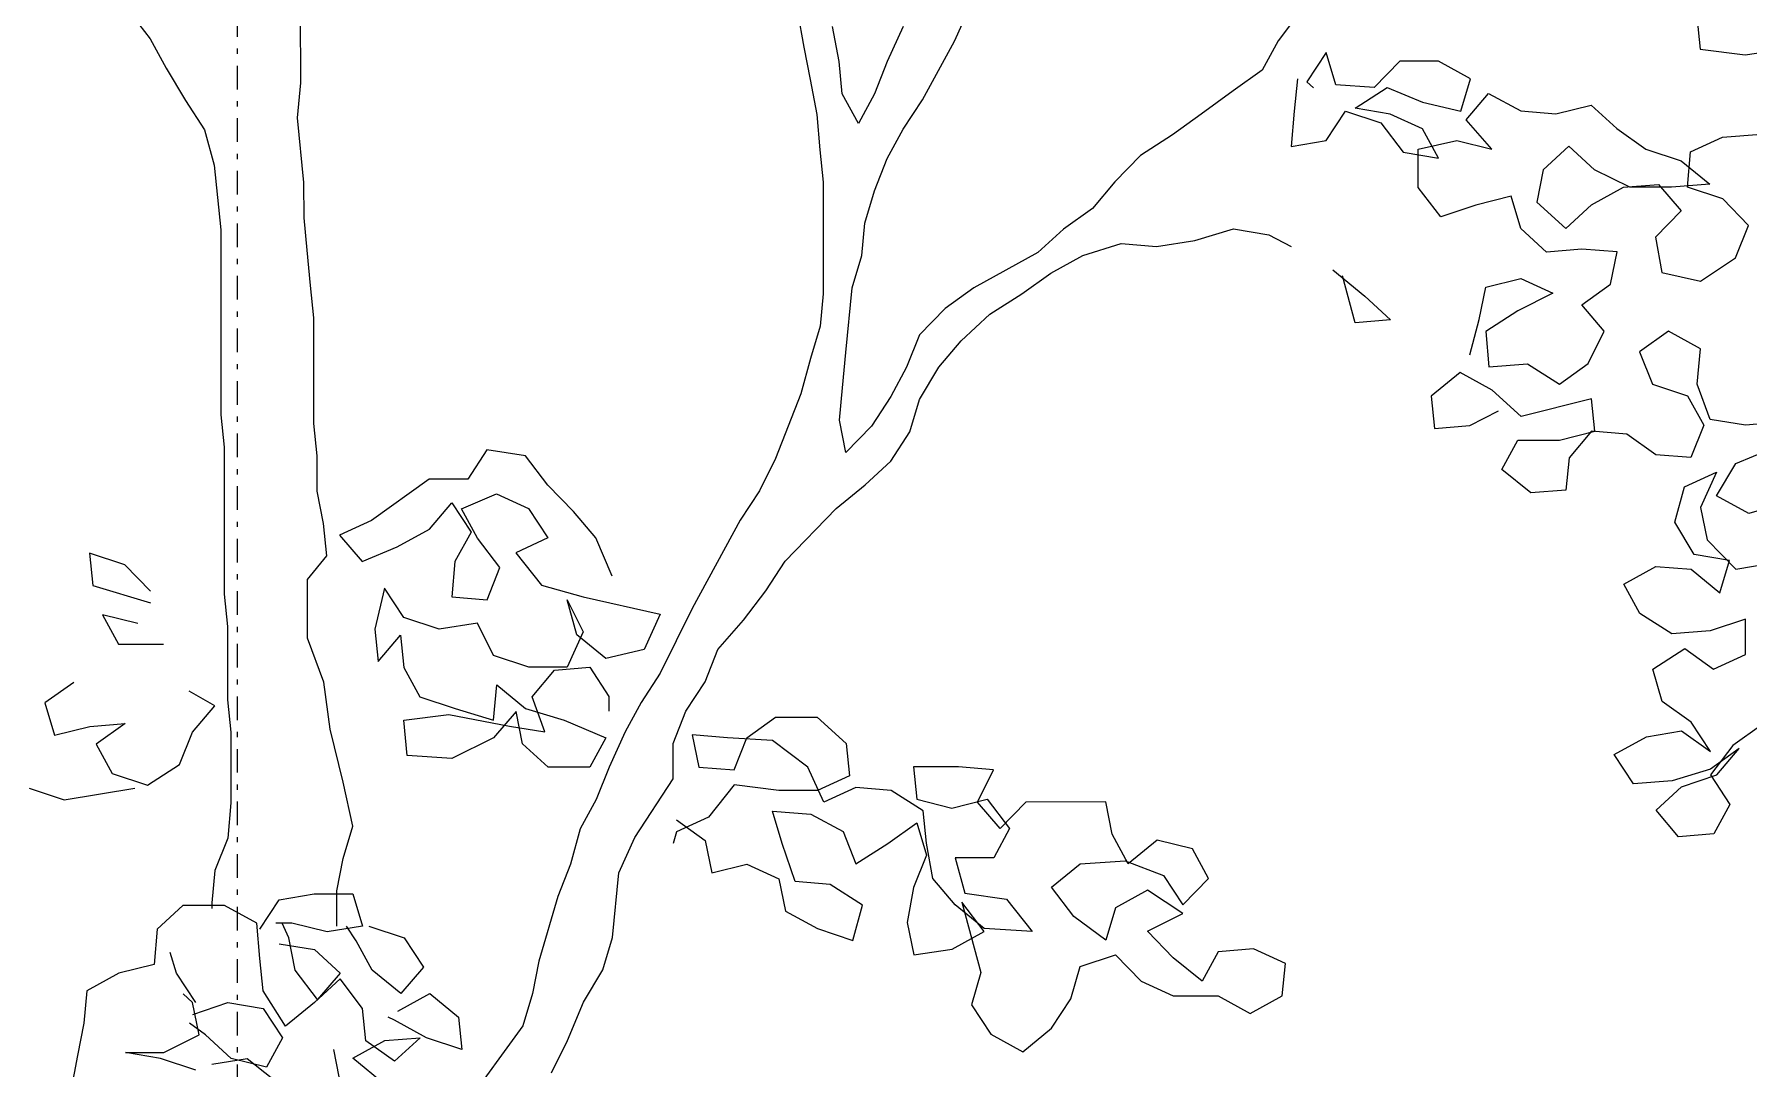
# Model space of a CAD drawing. Header units: inches. Extents: x 295786 to 300745, y 68261 to 70432.
# Drawn here: x 296270.35 to 296302.98, y 70280.53 to 70300.21 of the extents above; entities that cross this region are included whole.
import ezdxf

# ---------------------------------------------------------------- set-up
doc = ezdxf.new("R2010")
doc.units = ezdxf.units.IN
doc.header["$MEASUREMENT"] = 0
doc.linetypes.add('DASHDOTX2', pattern=[2, 1, -0.5, 0, -0.5])
doc.layers.add('BOLD  DIM', color=230, linetype='Continuous')
doc.layers.add('Tree', color=102, linetype='Continuous')

# ---------------------------------------------------------------- blocks, each defined once
blk = doc.blocks.new('T2')
at = {"layer": 'Tree'}
for p, q in [((-36.059, 191.351), (-35.302, 190.357)), ((-24.364, 190.348), (-24.904, 191.54)), ((-19.056, 191.336), (-19.274, 190.145)), ((-2.271, 188.94), (-2.269, 191.322)), ((3.579, 191.417), (2.82, 190.425)), ((-22.63, 190.843), (-22.09, 189.651)), ((-20.466, 189.65), (-20.248, 190.841)), ((65.312, 191.166), (65.202, 190.074)), ((-35.302, 190.357), (-34.762, 189.364)), ((-19.274, 190.145), (-19.491, 189.053)), ((2.82, 190.425), (2.278, 189.432)), ((63.686, 189.877), (62.386, 190.077)), ((65.202, 190.074), (63.686, 189.877)), ((-41.802, 189.072), (-40.718, 189.667)), ((-40.718, 189.667), (-39.419, 189.666)), ((-39.419, 189.666), (-38.553, 188.772)), ((-37.253, 188.87), (-36.927, 189.962)), ((-36.927, 189.962), (-36.278, 188.968)), ((-41.478, 187.98), (-41.802, 189.072)), ((-36.278, 188.968), (-36.495, 188.77)), ((-35.953, 189.067), (-35.846, 187.975)), ((-34.762, 189.364), (-33.788, 188.668)), ((-2.164, 187.748), (-2.271, 188.94)), ((2.278, 189.432), (1.627, 188.341)), ((-38.986, 188.772), (-40.178, 188.277)), ((-37.904, 188.076), (-38.986, 188.772)), ((-38.553, 188.772), (-37.253, 188.87)), ((-33.788, 188.668), (-32.706, 187.873)), ((1.627, 188.341), (0.976, 187.349)), ((72.349, 188.579), (71.265, 187.984)), ((73.106, 187.685), (72.349, 188.579)), ((-40.178, 188.277), (-41.478, 187.98)), ((-40.179, 187.383), (-39.095, 187.879)), ((-39.095, 187.879), (-37.904, 188.076)), ((-37.579, 187.977), (-38.771, 187.58)), ((-36.93, 186.983), (-37.579, 187.977)), ((-35.846, 187.975), (-35.739, 186.784)), ((-32.706, 187.873), (-31.732, 187.177)), ((68.883, 188.185), (68.015, 187.392)), ((70.074, 187.886), (68.883, 188.185)), ((71.265, 187.984), (70.074, 187.886)), ((-40.721, 186.391), (-40.179, 187.383)), ((-38.771, 187.58), (-39.53, 186.588)), ((-31.732, 187.177), (-30.649, 186.482)), ((64.441, 187.097), (63.142, 187.197)), ((68.015, 187.392), (67.04, 186.697)), ((72.239, 186.693), (73.106, 187.685)), ((-39.53, 186.588), (-40.721, 186.391)), ((-35.739, 186.784), (-36.93, 186.983)), ((65.524, 186.599), (64.441, 187.097)), ((65.631, 185.408), (65.524, 186.599)), ((67.04, 186.697), (65.848, 186.301)), ((68.772, 186.001), (69.639, 186.795)), ((69.639, 186.795), (70.505, 186)), ((73.43, 186.99), (72.239, 186.693)), ((74.73, 186.691), (73.43, 186.99)), ((74.728, 185.4), (74.73, 186.691)), ((-30.649, 186.482), (-29.784, 185.587)), ((65.848, 186.301), (64.873, 185.508)), ((67.58, 185.406), (68.772, 186.001)), ((70.505, 186), (70.721, 184.907)), ((-29.784, 185.587), (-29.026, 184.693)), ((64.439, 185.012), (65.631, 185.408)), ((64.873, 185.508), (66.172, 185.408)), ((66.606, 185.506), (65.847, 184.614)), ((66.172, 185.408), (67.58, 185.406)), ((67.797, 185.406), (66.606, 185.506)), ((68.879, 184.81), (67.797, 185.406)), ((63.572, 184.119), (64.439, 185.012)), ((70.721, 184.907), (69.745, 184.015)), ((71.261, 184.013), (71.587, 185.105)), ((71.587, 185.105), (72.778, 184.806)), ((73.969, 184.408), (74.728, 185.4)), ((-29.026, 184.693), (-28.052, 183.997)), ((65.847, 184.614), (66.712, 183.719)), ((69.745, 184.015), (68.879, 184.81)), ((72.778, 184.806), (73.969, 184.408)), ((-34.984, 183.805), (-35.742, 183.408)), ((-33.792, 184.002), (-34.984, 183.805)), ((-32.493, 183.604), (-33.792, 184.002)), ((-28.052, 183.997), (-27.187, 183.203)), ((64.004, 183.027), (63.572, 184.119)), ((66.712, 183.719), (66.494, 182.528)), ((70.394, 183.22), (71.261, 184.013)), ((-31.194, 183.404), (-32.493, 183.604)), ((-30.002, 183.503), (-31.194, 183.404)), ((-28.703, 183.104), (-30.002, 183.503)), ((-27.621, 182.508), (-28.703, 183.104)), ((68.011, 183.222), (69.203, 183.32)), ((68.227, 182.13), (68.011, 183.222)), ((69.203, 183.32), (70.394, 183.22)), ((-37.151, 182.615), (-38.235, 181.723)), ((-26.647, 181.812), (-27.621, 182.508)), ((65.194, 182.231), (64.004, 183.027)), ((66.494, 182.528), (65.194, 182.231)), ((-37.911, 180.829), (-37.476, 182.417)), ((69.201, 181.434), (68.227, 182.13)), ((71.259, 182.326), (70.176, 181.83)), ((72.45, 182.027), (71.259, 182.326)), ((72.666, 180.935), (72.45, 182.027)), ((-38.235, 181.723), (-39.102, 180.929)), ((68.442, 180.541), (69.201, 181.434)), ((70.176, 181.83), (71.367, 181.234)), ((-39.102, 180.929), (-37.911, 180.829)), ((71.367, 181.234), (72.449, 180.538)), ((72.99, 179.743), (72.666, 180.935)), ((65.192, 179.948), (66.276, 180.543)), ((66.276, 180.543), (67.25, 179.847)), ((68.982, 179.449), (68.442, 180.541)), ((72.449, 180.538), (72.34, 179.346)), ((65.299, 178.757), (65.192, 179.948)), ((67.25, 179.847), (66.815, 178.755)), ((69.956, 178.753), (68.982, 179.449)), ((71.04, 179.447), (69.956, 178.753)), ((72.34, 179.346), (71.04, 179.447)), ((72.23, 178.552), (73.314, 179.147)), ((73.314, 179.147), (74.288, 178.352)), ((64.865, 177.566), (65.299, 178.757)), ((66.815, 178.755), (65.624, 178.359)), ((71.255, 177.66), (72.23, 178.552)), ((65.624, 178.359), (65.081, 177.367)), ((68.763, 177.165), (68.873, 178.257)), ((68.873, 178.257), (71.255, 177.66)), ((74.288, 178.352), (74.179, 177.26)), ((-2.826, 176.332), (-2.716, 177.424)), ((0.425, 177.719), (0.316, 176.627)), ((62.482, 177.468), (63.673, 177.368)), ((63.673, 177.368), (64.865, 177.566)), ((65.081, 177.367), (65.513, 176.275)), ((72.987, 177.36), (72.013, 177.858)), ((74.179, 177.26), (72.987, 177.36)), ((66.705, 176.373), (67.68, 177.067)), ((67.68, 177.067), (68.872, 177.165)), ((69.954, 176.867), (68.763, 177.165)), ((68.872, 177.165), (69.629, 176.271)), ((71.362, 176.865), (69.954, 176.867)), ((71.903, 175.872), (71.362, 176.865)), ((-10.624, 175.346), (-9.865, 176.338)), ((-9.865, 176.338), (-8.565, 176.535)), ((-8.565, 176.535), (-7.917, 175.542)), ((-2.827, 175.141), (-2.826, 176.332)), ((63.997, 176.077), (62.806, 176.575)), ((65.513, 176.275), (66.705, 176.373)), ((69.629, 176.271), (69.736, 175.179)), ((64.646, 174.985), (63.997, 176.077)), ((65.729, 175.282), (64.646, 175.779)), ((64.646, 175.779), (65.187, 174.587)), ((70.927, 175.079), (71.903, 175.872)), ((-11.492, 174.453), (-10.624, 175.346)), ((-8.892, 175.046), (-9.975, 174.551)), ((-7.701, 174.549), (-8.892, 175.046)), ((-7.917, 175.542), (-6.617, 175.541)), ((-6.617, 175.541), (-4.669, 174.149)), ((-3.044, 174.049), (-2.827, 175.141)), ((63.562, 174.39), (64.646, 174.985)), ((66.053, 174.09), (65.729, 175.282)), ((69.736, 175.179), (70.927, 175.079)), ((-12.251, 173.56), (-11.492, 174.453)), ((-9.975, 174.551), (-10.626, 173.559)), ((-8.243, 173.557), (-7.701, 174.549)), ((-7.376, 174.747), (-8.027, 173.755)), ((-6.619, 173.853), (-7.376, 174.747)), ((62.155, 174.788), (63.562, 174.39)), ((65.187, 174.587), (64.969, 173.495)), ((-5.536, 173.257), (-6.619, 173.853)), ((-4.669, 174.149), (-3.586, 173.652)), ((-3.154, 172.957), (-3.044, 174.049)), ((65.402, 172.999), (66.053, 174.09)), ((-12.793, 172.27), (-12.251, 173.56)), ((-10.626, 173.559), (-9.544, 173.061)), ((-9.003, 172.565), (-8.243, 173.557)), ((-8.027, 173.755), (-7.486, 172.762)), ((-4.345, 172.759), (-5.536, 173.257)), ((-3.586, 173.652), (-4.345, 172.759)), ((64.969, 173.495), (63.993, 172.503)), ((-9.544, 173.061), (-10.411, 171.97)), ((-7.486, 172.762), (-7.379, 171.57)), ((3.669, 172.653), (4.861, 173.049)), ((4.861, 173.049), (4.751, 171.957)), ((63.993, 172.503), (62.802, 172.703)), ((64.21, 172.801), (65.402, 172.999)), ((64.534, 171.709), (64.21, 172.801)), ((-8.57, 171.472), (-9.003, 172.565)), ((2.802, 171.76), (3.669, 172.653)), ((65.51, 172.502), (64.534, 171.709)), ((66.701, 172.6), (65.51, 172.502)), ((67.783, 172.004), (66.701, 172.6)), ((-11.819, 171.574), (-14.419, 170.981)), ((-10.411, 171.97), (-11.819, 171.574)), ((-7.379, 171.57), (-8.57, 171.472)), ((-5.755, 170.874), (-5.104, 171.866)), ((-5.104, 171.866), (-4.781, 170.476)), ((4.751, 171.957), (2.801, 171.363)), ((67.241, 171.011), (67.783, 172.004)), ((-14.419, 170.981), (-13.879, 169.789)), ((-11.278, 171.474), (-11.821, 170.383)), ((-11.604, 170.283), (-11.278, 171.474)), ((3.234, 170.668), (4.425, 170.965)), ((4.425, 170.965), (3.883, 169.973)), ((66.157, 170.317), (67.241, 171.011)), ((-11.821, 170.383), (-11.28, 169.191)), ((-8.789, 169.586), (-8.246, 170.678)), ((-8.246, 170.678), (-6.947, 170.478)), ((-6.947, 170.478), (-5.755, 170.874)), ((-4.781, 170.476), (-4.89, 169.384)), ((63.666, 169.625), (63.667, 170.816)), ((63.667, 170.816), (64.858, 170.418)), ((64.858, 170.418), (66.157, 170.317)), ((-13.879, 169.789), (-12.58, 169.49)), ((-12.58, 169.49), (-11.604, 170.283)), ((-5.647, 170.278), (-5.757, 169.186)), ((-4.89, 169.384), (-5.647, 170.278)), ((3.883, 169.973), (2.367, 169.974)), ((65.724, 169.821), (64.748, 169.127)), ((66.806, 169.126), (65.724, 169.821)), ((-12.038, 169.192), (-12.689, 168.199)), ((-10.847, 169.091), (-12.038, 169.192)), ((-11.28, 169.191), (-9.981, 169.19)), ((-9.981, 169.19), (-8.789, 169.586)), ((-5.757, 169.186), (-6.299, 168.194)), ((64.748, 169.127), (63.666, 169.625)), ((-10.09, 168.197), (-10.847, 169.091)), ((-3.268, 167.099), (-3.05, 168.688)), ((5.398, 168.681), (6.372, 167.985)), ((66.48, 168.034), (66.806, 169.126)), ((-12.689, 168.199), (-12.69, 167.703)), ((-10.524, 167.006), (-10.09, 168.197)), ((-8.898, 168.593), (-9.874, 167.8)), ((-8.791, 167.402), (-8.898, 168.593)), ((-6.299, 168.194), (-7.491, 167.798)), ((0.199, 168.089), (0.089, 166.997)), ((0.632, 167.89), (1.499, 168.386)), ((65.504, 167.34), (66.48, 168.034)), ((-19.73, 167.51), (-20.705, 166.618)), ((-18.322, 167.509), (-19.73, 167.51)), ((-17.348, 166.813), (-18.322, 167.509)), ((-9.874, 167.8), (-11.174, 167.404)), ((-9.767, 166.609), (-9.549, 167.7)), ((-9.549, 167.7), (-8.792, 166.806)), ((-7.275, 167.599), (-9.333, 167.204)), ((-7.491, 167.798), (-8.791, 167.402)), ((-5.759, 167.399), (-7.275, 167.599)), ((1.389, 166.996), (0.632, 167.89)), ((6.372, 167.985), (6.046, 166.893)), ((-16.698, 166.813), (-15.506, 166.911)), ((-15.506, 166.911), (-15.724, 165.819)), ((-11.174, 167.404), (-12.582, 166.809)), ((-9.333, 167.204), (-10.524, 167.006)), ((-5.868, 166.208), (-5.759, 167.399)), ((1.821, 165.904), (1.389, 166.996)), ((4.855, 167.192), (3.664, 167.292)), ((3.664, 167.292), (4.638, 166.596)), ((6.046, 166.893), (4.855, 167.192)), ((63.122, 167.242), (64.096, 166.547)), ((64.854, 166.347), (65.504, 167.34)), ((65.829, 167.042), (64.854, 166.347)), ((67.02, 166.842), (65.829, 167.042)), ((-20.705, 166.618), (-20.815, 165.526)), ((-19.406, 165.822), (-18.214, 166.715)), ((-18.214, 166.715), (-16.698, 166.813)), ((-16.915, 165.721), (-17.348, 166.813)), ((-12.582, 166.809), (-12.042, 165.816)), ((-10.634, 165.815), (-9.767, 166.609)), ((-8.792, 166.806), (-7.384, 166.11)), ((4.638, 166.596), (4.095, 165.604)), ((64.636, 165.553), (63.879, 166.447)), ((63.879, 166.447), (64.853, 165.752)), ((64.096, 166.547), (64.853, 165.553)), ((68.103, 166.245), (67.02, 166.842)), ((-25.688, 165.728), (-24.497, 165.827)), ((-25.148, 164.636), (-25.688, 165.728)), ((-24.497, 165.827), (-22.98, 165.825)), ((-22.98, 165.825), (-23.09, 164.733)), ((-19.949, 164.632), (-19.406, 165.822)), ((-15.724, 165.819), (-16.915, 165.721)), ((-12.042, 165.816), (-10.634, 165.815)), ((-7.384, 166.11), (-5.868, 166.208)), ((2.903, 165.208), (1.821, 165.904)), ((64.853, 165.752), (66.152, 165.354)), ((67.452, 165.253), (68.103, 166.245)), ((-22.223, 165.031), (-21.032, 165.129)), ((-21.032, 165.129), (-19.949, 164.632)), ((-20.815, 165.526), (-19.732, 165.028)), ((-18.432, 165.027), (-16.916, 165.225)), ((-16.916, 165.225), (-16.051, 164.132)), ((4.095, 165.604), (2.903, 165.208)), ((64.853, 165.553), (64.202, 164.561)), ((65.827, 165.155), (64.636, 165.553)), ((66.693, 164.36), (65.827, 165.155)), ((66.152, 165.354), (67.452, 165.253)), ((-29.697, 163.548), (-29.48, 164.64)), ((-29.48, 164.64), (-26.772, 164.637)), ((-26.772, 164.637), (-25.907, 163.743)), ((-25.472, 164.735), (-26.231, 163.743)), ((-25.907, 163.743), (-25.148, 164.636)), ((-24.281, 164.437), (-25.472, 164.735)), ((-23.09, 164.733), (-24.281, 164.437)), ((-23.307, 164.337), (-22.223, 165.031)), ((-19.732, 165.028), (-18.432, 165.027)), ((5.719, 164.709), (3.336, 165.108)), ((6.91, 165.105), (5.719, 164.709)), ((64.202, 164.561), (64.743, 163.568)), ((-23.416, 163.245), (-23.307, 164.337)), ((-19.516, 164.234), (-20.6, 163.639)), ((-18.217, 164.332), (-19.516, 164.234)), ((-18.543, 163.24), (-18.217, 164.332)), ((-16.051, 164.132), (-14.968, 163.635)), ((-14.968, 164.032), (-15.943, 163.338)), ((65.934, 163.467), (66.693, 164.36)), ((-30.24, 162.555), (-29.697, 163.548)), ((-26.231, 163.743), (-25.691, 162.75)), ((-23.091, 163.939), (-23.417, 162.847)), ((-22.116, 163.243), (-23.091, 163.939)), ((-20.6, 163.639), (-21.034, 162.548)), ((-14.968, 163.635), (-14.86, 163.237)), ((-3.706, 162.732), (-4.029, 163.824)), ((0.194, 163.423), (0.626, 162.331)), ((64.743, 163.568), (65.934, 163.467)), ((-32.948, 162.061), (-32.405, 163.054)), ((-32.405, 163.054), (-31.214, 163.35)), ((-31.214, 163.35), (-30.24, 162.555)), ((-23.634, 162.053), (-23.416, 163.245)), ((-23.417, 162.847), (-22.984, 161.755)), ((-21.034, 162.548), (-22.116, 163.243)), ((-18.977, 161.95), (-18.543, 163.24)), ((-15.943, 163.338), (-16.161, 162.246)), ((-30.131, 162.655), (-31.432, 162.159)), ((-28.615, 162.554), (-30.131, 162.655)), ((-27.641, 161.759), (-28.615, 162.554)), ((-25.691, 162.75), (-24.391, 162.749)), ((-24.391, 162.749), (-24.717, 161.558)), ((-17.352, 162.545), (-18.435, 162.049)), ((-16.161, 162.246), (-17.352, 162.545)), ((-3.49, 161.639), (-3.706, 162.732)), ((0.626, 162.331), (0.733, 161.239)), ((-32.082, 161.167), (-32.948, 162.061)), ((-32.083, 160.869), (-30.891, 161.662)), ((-31.432, 162.159), (-32.082, 161.167)), ((-30.891, 161.662), (-29.808, 161.066)), ((-28.401, 160.767), (-27.641, 161.759)), ((-24.393, 161.161), (-23.634, 162.053)), ((-22.984, 161.755), (-22.769, 160.564)), ((-21.252, 161.158), (-20.168, 161.852)), ((-20.168, 161.852), (-18.977, 161.95)), ((-18.435, 162.049), (-18.653, 160.957)), ((-26.126, 161.361), (-26.993, 160.269)), ((-24.717, 161.558), (-26.126, 161.361)), ((-25.369, 160.268), (-24.609, 161.26)), ((-25.368, 160.367), (-24.393, 161.161)), ((-24.609, 161.26), (-25.262, 158.878)), ((-20.928, 159.966), (-21.252, 161.158)), ((-4.032, 161.541), (-4.358, 160.449)), ((-2.732, 161.54), (-4.032, 161.541)), ((-3.491, 160.448), (-3.49, 161.639)), ((-1.541, 161.34), (-2.732, 161.54)), ((-0.892, 160.347), (-1.541, 161.34)), ((-0.784, 160.545), (0.3, 161.14)), ((0.3, 161.14), (1.708, 161.139)), ((0.733, 161.239), (0.733, 161.04)), ((1.708, 161.139), (2.574, 160.344)), ((-30.892, 160.273), (-32.083, 160.869)), ((-29.808, 161.066), (-29.484, 159.974)), ((-29.484, 159.974), (-28.401, 160.767)), ((-22.769, 160.564), (-22.987, 159.472)), ((-18.653, 160.957), (-19.737, 160.362)), ((-3.167, 160.249), (-1.975, 160.546)), ((-1.975, 160.546), (-1.433, 160.546)), ((-1.867, 160.05), (-1.65, 160.546)), ((-0.893, 159.354), (-0.784, 160.545)), ((-31.759, 159.38), (-30.892, 160.273)), ((-26.993, 160.269), (-25.368, 160.367)), ((-24.286, 159.671), (-25.369, 160.268)), ((-19.737, 160.362), (-20.928, 159.966)), ((-5.766, 160.053), (-6.417, 159.061)), ((-4.574, 160.449), (-5.766, 160.053)), ((-4.684, 158.96), (-4.142, 159.952)), ((-4.358, 160.449), (-3.167, 160.249)), ((-4.142, 159.952), (-3.816, 160.448)), ((-2.085, 158.958), (-1.867, 160.05)), ((2.574, 160.344), (2.681, 159.152)), ((-35.55, 159.184), (-34.467, 159.68)), ((-34.467, 159.68), (-33.275, 159.58)), ((-33.275, 159.58), (-32.735, 158.586)), ((-32.735, 158.586), (-31.759, 159.38)), ((-29.81, 159.477), (-30.677, 158.585)), ((-28.619, 159.079), (-29.81, 159.477)), ((-22.987, 159.472), (-24.286, 159.671)), ((-2.734, 159.653), (-3.601, 158.86)), ((-1.542, 159.851), (-2.734, 159.653)), ((-1.002, 158.262), (-0.893, 159.354)), ((1.922, 158.855), (2.14, 159.55)), ((-35.443, 158.092), (-35.55, 159.184)), ((-28.295, 157.987), (-28.619, 159.079)), ((-25.262, 158.878), (-24.938, 157.786)), ((-6.417, 159.061), (-5.66, 158.167)), ((-5.66, 158.167), (-4.684, 158.96)), ((-3.601, 158.86), (-2.844, 157.966)), ((-2.844, 157.966), (-2.085, 158.958)), ((1.272, 157.863), (1.922, 158.855)), ((2.681, 159.152), (3.872, 158.853)), ((3.872, 158.853), (4.954, 158.257)), ((-30.677, 158.585), (-31.761, 158.089)), ((-4.36, 157.669), (-3.601, 158.661)), ((-3.601, 158.661), (-2.736, 157.866)), ((-1.762, 157.071), (-1.002, 158.262)), ((4.954, 158.257), (5.061, 157.165)), ((-34.36, 157.496), (-35.443, 158.092)), ((-33.277, 158.09), (-34.36, 157.496)), ((-31.761, 158.089), (-33.277, 158.09)), ((-27.646, 156.994), (-28.295, 157.987)), ((-24.938, 157.786), (-25.589, 156.793)), ((-6.634, 158.167), (-7.61, 157.374)), ((-5.552, 157.571), (-6.634, 158.167)), ((-4.47, 156.577), (-4.36, 157.669)), ((-2.736, 157.866), (-1.762, 157.071)), ((-1.003, 157.666), (-1.654, 156.674)), ((0.188, 157.864), (-1.003, 157.666)), ((1.379, 157.466), (0.188, 157.864)), ((1.162, 156.771), (1.38, 157.863)), ((1.38, 157.863), (1.705, 158.16)), ((-7.61, 157.374), (-7.719, 156.282)), ((-6.527, 156.678), (-5.444, 157.273)), ((-5.444, 157.273), (-5.227, 157.372)), ((0.946, 156.771), (1.487, 157.168)), ((5.061, 157.165), (5.277, 156.073)), ((-26.672, 156.199), (-27.646, 156.994)), ((-25.589, 156.793), (-26.672, 156.199)), ((-7.719, 156.282), (-6.527, 156.678)), ((-5.12, 156.578), (-6.311, 156.678)), ((-6.311, 156.678), (-5.445, 155.883)), ((-5.445, 155.883), (-4.47, 156.577)), ((-4.037, 155.981), (-5.12, 156.578)), ((-1.654, 156.674), (-1.113, 155.681)), ((0.078, 155.978), (0.946, 156.771)), ((2.353, 156.174), (1.162, 156.771)), ((-5.121, 155.088), (-4.037, 155.981)), ((-3.822, 154.095), (-3.387, 156.278)), ((-0.463, 155.978), (-1.33, 155.284)), ((-1.113, 155.681), (0.078, 155.978)), ((0.728, 155.779), (-0.463, 155.978)), ((1.269, 155.579), (2.461, 155.976)), ((3.652, 156.173), (2.353, 156.174)), ((2.461, 155.976), (3.652, 156.173)), ((5.277, 156.073), (5.492, 154.881))]:
    blk.add_line(p, q, dxfattribs=at)
at = {"layer": 'Tree', "color": 34}
for p, q in [((-23.283, 188.362), (-24.364, 190.348)), ((-22.09, 189.651), (-21.658, 188.559)), ((-20.575, 188.558), (-20.466, 189.65)), ((-19.491, 189.053), (-19.709, 187.862)), ((-22.634, 187.368), (-23.283, 188.362)), ((-21.658, 188.559), (-21.117, 187.566)), ((-21.117, 187.566), (-20.575, 188.558)), ((-19.709, 187.862), (-19.819, 186.671)), ((-2.383, 185.564), (-2.164, 187.748)), ((-22.093, 186.375), (-22.634, 187.368)), ((0.976, 187.349), (0.65, 186.157)), ((-19.819, 186.671), (-19.928, 185.579)), ((-21.661, 185.283), (-22.093, 186.375)), ((0.65, 186.157), (0.431, 183.974)), ((-19.928, 185.579), (-19.932, 181.807)), ((-2.384, 184.373), (-2.383, 185.564)), ((-21.337, 184.19), (-21.661, 185.283)), ((-2.494, 183.281), (-2.384, 184.373)), ((-21.23, 183.098), (-21.337, 184.19)), ((0.431, 183.974), (0.425, 177.719)), ((-27.187, 183.203), (-25.022, 182.009)), ((-20.906, 182.006), (-21.23, 183.098)), ((-2.603, 182.09), (-2.494, 183.281)), ((-25.022, 182.009), (-24.048, 181.314)), ((-20.692, 179.822), (-20.906, 182.006)), ((-2.713, 180.998), (-2.603, 182.09)), ((-25.564, 181.116), (-26.647, 181.812)), ((-19.932, 181.807), (-19.825, 180.714)), ((-24.59, 180.222), (-25.564, 181.116)), ((-24.048, 181.314), (-23.182, 180.419)), ((-2.716, 177.424), (-2.713, 180.998)), ((-23.833, 179.328), (-24.59, 180.222)), ((-23.182, 180.419), (-22.75, 179.327)), ((-19.825, 180.714), (-19.501, 179.622)), ((-20.585, 178.63), (-20.692, 179.822)), ((-19.501, 179.622), (-19.177, 178.43)), ((-23.185, 178.235), (-23.833, 179.328)), ((-22.75, 179.327), (-22.21, 178.334)), ((-20.478, 177.538), (-20.585, 178.63)), ((-22.861, 177.143), (-23.185, 178.235)), ((-22.21, 178.334), (-21.561, 177.34)), ((-19.177, 178.43), (-18.313, 176.246)), ((-21.561, 177.34), (-20.695, 176.446)), ((-20.695, 176.446), (-20.478, 177.538)), ((-22.212, 176.15), (-22.861, 177.143)), ((-21.346, 175.355), (-22.212, 176.15)), ((-18.313, 176.246), (-17.772, 175.153)), ((0.316, 176.627), (0.311, 171.663)), ((-20.372, 174.56), (-21.346, 175.355)), ((-17.772, 175.153), (-17.124, 174.16)), ((-18.641, 172.771), (-20.372, 174.56)), ((-17.124, 174.16), (-15.502, 171.18)), ((-17.992, 171.778), (-18.641, 172.771)), ((-2.505, 172.162), (-3.154, 172.957)), ((-2.507, 170.176), (-2.505, 172.162)), ((-17.235, 170.784), (-17.992, 171.778)), ((0.311, 171.663), (0.201, 170.571)), ((-15.502, 171.18), (-14.421, 168.995)), ((-16.37, 169.791), (-17.235, 170.784)), ((0.201, 170.571), (0.199, 168.089)), ((-15.938, 168.699), (-16.37, 169.791)), ((-3.05, 168.688), (-2.507, 170.176)), ((-15.289, 167.705), (-15.938, 168.699)), ((-14.421, 168.995), (-13.772, 168.002)), ((-14.857, 166.613), (-15.289, 167.705)), ((-13.772, 168.002), (-13.232, 167.009)), ((-13.232, 167.009), (-12.692, 165.817)), ((-3.703, 165.313), (-3.268, 167.099)), ((0.089, 166.997), (0.087, 164.615)), ((-14.858, 165.421), (-14.857, 166.613)), ((-12.692, 165.817), (-12.259, 164.724)), ((-13.56, 163.435), (-14.858, 165.421)), ((-4.029, 163.824), (-3.703, 165.313)), ((-12.259, 164.724), (-11.719, 163.731)), ((0.087, 164.615), (0.194, 163.423)), ((-13.02, 162.243), (-13.56, 163.435)), ((-11.719, 163.731), (-11.395, 162.54)), ((-12.806, 160.059), (-13.02, 162.243)), ((-11.395, 162.54), (-10.963, 161.447)), ((-10.963, 161.447), (-10.315, 159.262)), ((-12.482, 158.966), (-12.806, 160.059)), ((-11.833, 157.874), (-12.482, 158.966)), ((-10.315, 159.262), (-10.1, 158.17)), ((-11.293, 156.583), (-11.833, 157.874)), ((-10.1, 158.17), (-9.776, 157.078)), ((-9.776, 157.078), (-7.829, 154.396)), ((-10.752, 155.49), (-11.293, 156.583))]:
    blk.add_line(p, q, dxfattribs=at)

msp = doc.modelspace()

# ---------------------------------------------------------------- linework, layer by layer
at = {"layer": 'BOLD  DIM', "color": 1, "linetype": 'DASHDOTX2', "ltscale": 0.45}
msp.add_line((296274.22077431, 70146.15888532), (296274.22077431, 70408.1468389), dxfattribs=at)

# ---------------------------------------------------------------- block references
at = {"layer": 'Tree', "xscale": -0.5632000000000001, "yscale": 0.5632000000000001, "zscale": 0.5632000000000001}
for p in [(296274.14351069, 70192.87553544), (296338.78069804, 70192.87553544)]:
    msp.add_blockref('T2', p, dxfattribs=at)

doc.saveas('drawing.dxf')
